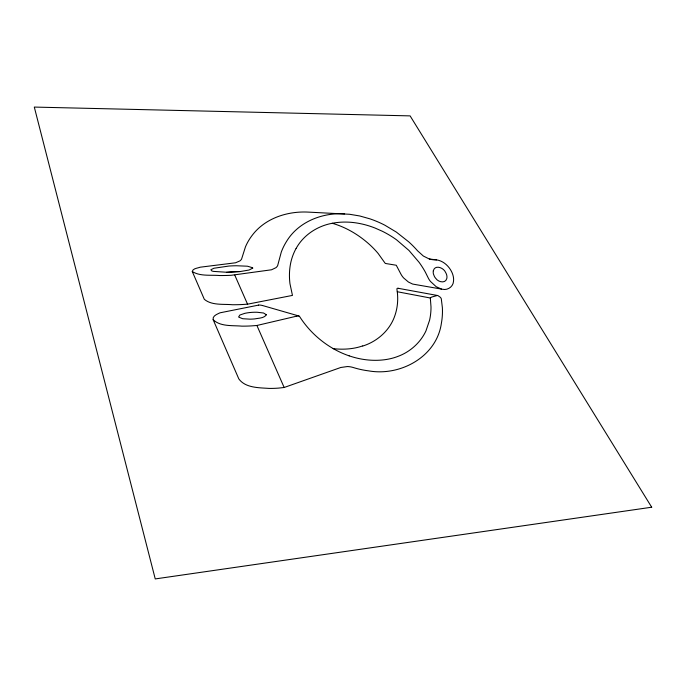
<?xml version="1.0" encoding="UTF-8"?>
<svg xmlns="http://www.w3.org/2000/svg" width="686" height="686" viewBox="0 0 686 686"><rect width="100%" height="100%" fill="white"/><g stroke="black" fill="none" stroke-linecap="round" stroke-linejoin="round"><path stroke-width="1.03" d="M296.112 248.461C303.452 235.058 317.378 225.986 332.281 223.276A60.437 37.387 20.4 0 1 349.817 222.221A54.7 33.734 20.3 0 1 374.968 228.009L382.419 231.302A67.357 41.889 20.3 0 1 396.577 239.843L408.967 250.45L419.129 262.361A113.01 72.081 19.3 0 1 425.406 272.248L428.381 278.25A22.981 13.883 23.5 0 0 430.456 281.432L436.185 286.705L441.441 289.08M362.791 346.036C377.3 341.474 389.888 330.343 394.819 315.783A122.365 78.881 17.4 0 0 397.408 292.956L396.937 289.192A1.698 1.063 22.1 0 1 398.163 288.197M258.476 305.133L219.983 312.825C217.291 314.128 212.257 315.869 213.14 319.676L238.805 378.886C245.434 388.036 258.871 387.684 269.075 388.413A85.184 58.139 16.7 0 0 278.73 388.087L284.158 387.487L340.796 367.482L347.399 366.547A16.601 11.516 22.3 0 1 352.407 367.276L353.247 367.516A62.752 41.306 21.5 0 0 368.708 370.877C400.453 376.477 436.793 356.686 441.415 323.08A153.81 99.17 18.1 0 0 442.376 307.662L441.287 298.779A6.869 4.262 23.5 0 0 440.429 297.364L437.891 295.563L398.386 288.334M296.566 316.177L256.907 325.481L251.445 325.901A114.828 73.033 14.7 0 1 241.849 326.142C232.434 325.284 220.36 326.81 213.149 319.676M332.281 223.276C346.207 227.298 358.941 234.929 369.651 244.628A88.117 56.106 18.5 0 1 378.132 253.46L384.717 262.669A2.358 1.449 21.2 0 0 385.498 263.475L396.268 265.25L400.838 273.963A21.283 12.991 22.5 0 0 403.642 277.959L408.444 282.04L412.638 284.064L442.436 289.252C447.606 290.547 453.232 286.714 453.506 281.294A32.859 19.988 22.6 0 0 451.439 271.356C448.481 265.688 443.096 260.834 436.605 259.891A9.553 5.737 23 0 0 434.984 259.805A13.145 7.803 22.4 0 1 429.402 259.051L423.339 256.032L417.551 250.784A99.573 62.692 19.7 0 0 408.745 241.858L396.345 232.091L384.803 225.171A66.576 41.066 20.2 0 0 369.925 218.843L359.738 215.97L349.594 214.272L308.657 212.128C287.803 210.919 265.276 218.071 252.302 235.195A128.119 81.488 21 0 0 245.477 246.814L241.558 259.137A14.62 9.338 15.1 0 1 239.894 260.912L235.564 262.781L200.149 267.206C197.671 268.235 192.74 268.337 192.277 271.527L204.325 299.319C211.777 305.613 223.293 303.889 232.494 304.738A132.106 81.548 14.1 0 0 242.072 304.533L247.543 304.181L292.459 295.409L289.972 283.755A141.35 88.605 23.3 0 1 290.058 266.631A131.137 82.337 22.9 0 1 296.095 248.461M226.457 272.333L229.921 271.905A67.991 46.091 16.6 0 1 238.925 271.519L240.177 271.553M192.277 271.527C200.08 276.535 210.765 274.752 219.717 275.54A167.393 98.364 13.3 0 0 231.148 275.3L271.545 269.778L275.969 267.669A16.327 10.41 16.6 0 0 277.633 265.688L281.277 252.105A145.492 91.375 23 0 1 286.362 241.721C298.161 221.887 322.231 212.42 344.621 213.895M437.368 295.477L431.726 297.047A21.137 13.171 24.2 0 0 430.311 297.998L397.297 291.739M429.402 259.016L436.605 259.891M262.567 305.536L298.856 315.997A0.96 0.643 18.7 0 1 299.559 316.469C307.945 329.674 319.616 340.762 333.164 348.574A60.222 39.351 21.3 0 0 349.165 355.863M349.165 355.845C360.322 359.687 372.327 361.222 384.066 359.807A65.453 42.661 21.1 0 0 397.726 356.471C407.115 353.067 415.45 346.816 421.324 338.738A111.338 71.678 19.3 0 0 425.937 330.944L429.573 320.251A136.994 88.177 18.2 0 0 431.005 306.839L430.311 297.998M234.766 275.103L247.543 304.181M256.907 325.481L284.158 387.487M362.671 345.898A60.925 39.891 19.7 0 1 333.173 348.66M258.442 305.056A7.898 5.308 16.9 0 1 262.558 305.57M296.721 316.306A3.481 2.324 18.8 0 1 298.856 315.92M266.382 314.78C264.179 318.355 258.536 318.09 254.772 318.896A47.428 31.239 15.7 0 1 250.038 319.161L242.707 318.724L238.797 317.155A1.449 0.986 16 0 1 238.634 316.889L239.92 315.003L244.808 313.339A44.933 31.11 17.5 0 1 257.104 312.25L263.553 313.005L266.382 314.78M433.32 270.799L433.26 271.184A17.064 10.29 23.5 0 0 433.475 274.1L434.367 276.364A11.413 6.894 23.3 0 0 435.833 278.465C438.157 282.083 445.463 283.85 446.792 278.533A16.19 9.818 22.9 0 0 445.514 272.248C443.593 267.694 434.915 264.359 433.32 270.799M252.697 268.132L249.052 270.027L240.374 271.519A90.561 55.669 14.2 0 1 234.08 272.076A100.799 61.569 14 0 1 227.503 272.308L213.44 271.39A6.045 3.927 14.6 0 1 211.691 270.841L210.885 269.727L213.955 268.235L229.055 266.031A119.621 83.263 17.5 0 1 236.456 265.756L247.423 266.202L252.542 267.72A0.96 0.617 16.2 0 1 252.697 268.132M651.7 507.22L155.242 578.924L34.3 107.076L410.108 115.883L651.7 507.22"/></g></svg>
